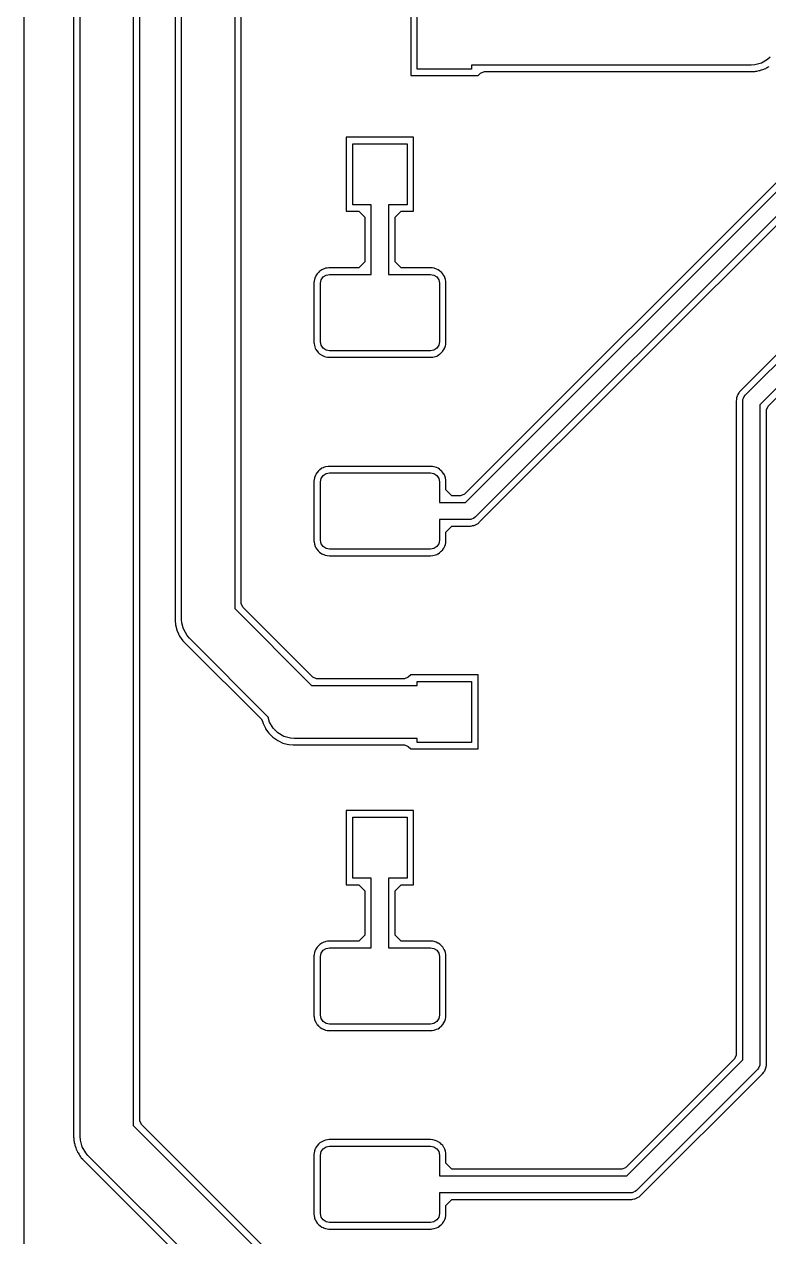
# Model space of a CAD drawing. Header units: inches. Extents: x 5.04 to 6.66, y -5.01 to -3.26.
# Drawn here: x 5.035 to 5.467, y -4.628 to -3.924 of the extents above; entities that cross this region are included whole.
import ezdxf

# ---------------------------------------------------------------- set-up
doc = ezdxf.new("R2010")
doc.units = ezdxf.units.IN
doc.header["$MEASUREMENT"] = 0
doc.layers.add('F.Cu', color=13, linetype='CONTINUOUS', true_color=0xc83434)

msp = doc.modelspace()

# ---------------------------------------------------------------- linework, layer by layer
at = {"layer": 'F.Cu', "linetype": 'CONTINUOUS'}
for p, q in [((5.03543, -4.83244), (5.03543, -3.8072)), ((5.06406, -3.8072), (5.06406, -4.56996)), ((5.06787, -4.56969), (5.06787, -3.8086)), ((5.09864, -3.81365), (5.09864, -4.56331)), ((5.10244, -4.46476), (5.10244, -3.86917)), ((5.12283, -3.86917), (5.12283, -4.27028)), ((5.12668, -4.17131), (5.12668, -3.86969)), ((5.15744, -3.88507), (5.15744, -4.17131)), ((5.29129, -4.20174), (5.60322, -3.88981)), ((5.59665, -3.89102), (5.29059, -4.19705)), ((5.61029, -3.89688), (5.2969, -4.21028)), ((5.29945, -4.21311), (5.60913, -3.90346)), ((5.16122, -4.07413), (5.16122, -3.9111)), ((5.25949, -3.9111), (5.25949, -3.95413)), ((5.2633, -3.95034), (5.2633, -3.91491)), ((5.46632, -3.94483), (5.46284, -3.94684)), ((5.46783, -3.9435), (5.46632, -3.94483)), ((5.29479, -3.95034), (5.2633, -3.95034)), ((5.45695, -3.94801), (5.29479, -3.94801)), ((5.29479, -3.94801), (5.29479, -3.95034)), ((5.29858, -3.95413), (5.3, -3.95272)), ((5.3, -3.95272), (5.30217, -3.95181)), ((5.30217, -3.95181), (5.45709, -3.95181)), ((5.45896, -3.94788), (5.45695, -3.94801)), ((5.45709, -3.95181), (5.4578, -3.95177)), ((5.4578, -3.95177), (5.45787, -3.95177)), ((5.45787, -3.95177), (5.45898, -3.95173)), ((5.46202, -3.94706), (5.45896, -3.94788)), ((5.45898, -3.95173), (5.45961, -3.95161)), ((5.45961, -3.95161), (5.45996, -3.95157)), ((5.45996, -3.95157), (5.46024, -3.95154)), ((5.46024, -3.95154), (5.4615, -3.95122)), ((5.4615, -3.95122), (5.46173, -3.95118)), ((5.46173, -3.95118), (5.46209, -3.9511)), ((5.46284, -3.94684), (5.46202, -3.94706)), ((5.46209, -3.9511), (5.46228, -3.95102)), ((5.46228, -3.95102), (5.46283, -3.95087)), ((5.46283, -3.95087), (5.46358, -3.95067)), ((5.46358, -3.95067), (5.46421, -3.95035)), ((5.46421, -3.95035), (5.46457, -3.9502)), ((5.46457, -3.9502), (5.46531, -3.94992)), ((5.46531, -3.94992), (5.46575, -3.94965)), ((5.46575, -3.94965), (5.46614, -3.94945)), ((5.46614, -3.94945), (5.46634, -3.94937)), ((5.46634, -3.94937), (5.46681, -3.94909)), ((5.46681, -3.94909), (5.46728, -3.94878)), ((5.25949, -3.95413), (5.29858, -3.95413)), ((5.26118, -3.98984), (5.22209, -3.98984)), ((5.22209, -3.98984), (5.22209, -4.03287)), ((5.22589, -4.02908), (5.22589, -3.99365)), ((5.22589, -3.99365), (5.25739, -3.99365)), ((5.25739, -3.99365), (5.25739, -4.02908)), ((5.26118, -4.03287), (5.26118, -3.98984)), ((5.59665, -3.99102), (5.45031, -4.13732)), ((5.45342, -4.13961), (5.60322, -3.98981)), ((5.61029, -3.99688), (5.46195, -4.14522)), ((5.46665, -4.14591), (5.60909, -4.00346)), ((5.23664, -4.02908), (5.22589, -4.02908)), ((5.23664, -4.06944), (5.23664, -4.02908)), ((5.25739, -4.02908), (5.24664, -4.02908)), ((5.24664, -4.02908), (5.24664, -4.06944)), ((5.22209, -4.03287), (5.22937, -4.03287)), ((5.22937, -4.03287), (5.23283, -4.03634)), ((5.23283, -4.03634), (5.23283, -4.06217)), ((5.25043, -4.03634), (5.2539, -4.03287)), ((5.25043, -4.06217), (5.25043, -4.03634)), ((5.2539, -4.03287), (5.26118, -4.03287)), ((5.21016, -4.06591), (5.20886, -4.06642)), ((5.21106, -4.06575), (5.21016, -4.06591)), ((5.21201, -4.06563), (5.21106, -4.06575)), ((5.22937, -4.06563), (5.21201, -4.06563)), ((5.23283, -4.06217), (5.22937, -4.06563)), ((5.2539, -4.06563), (5.25043, -4.06217)), ((5.2713, -4.06563), (5.2539, -4.06563)), ((5.27201, -4.06571), (5.2713, -4.06563)), ((5.27311, -4.06594), (5.27201, -4.06571)), ((5.27445, -4.06638), (5.27311, -4.06594)), ((5.20366, -4.0724), (5.2035, -4.07335)), ((5.20417, -4.0711), (5.20366, -4.0724)), ((5.20421, -4.07098), (5.20417, -4.0711)), ((5.20449, -4.07024), (5.20421, -4.07098)), ((5.2052, -4.06921), (5.20449, -4.07024)), ((5.20594, -4.06835), (5.2052, -4.06921)), ((5.20669, -4.06768), (5.20594, -4.06835)), ((5.20677, -4.0676), (5.20669, -4.06768)), ((5.20791, -4.06677), (5.20677, -4.0676)), ((5.20719, -4.07461), (5.20759, -4.07263)), ((5.20759, -4.07263), (5.20871, -4.07095)), ((5.20866, -4.06646), (5.20791, -4.06677)), ((5.20874, -4.06646), (5.20866, -4.06646)), ((5.20871, -4.07095), (5.21038, -4.06983)), ((5.20886, -4.06642), (5.20874, -4.06646)), ((5.21038, -4.06983), (5.21236, -4.06944)), ((5.21236, -4.06944), (5.23664, -4.06944)), ((5.24664, -4.06944), (5.27092, -4.06944)), ((5.27092, -4.06944), (5.2729, -4.06983)), ((5.2729, -4.06983), (5.27458, -4.07095)), ((5.27531, -4.06673), (5.27445, -4.06638)), ((5.27458, -4.07095), (5.2757, -4.07263)), ((5.27614, -4.06736), (5.27531, -4.06673)), ((5.2757, -4.07263), (5.27609, -4.07461)), ((5.27626, -4.06748), (5.27614, -4.06736)), ((5.2772, -4.06819), (5.27626, -4.06748)), ((5.27724, -4.06823), (5.2772, -4.06819)), ((5.27795, -4.06898), (5.27724, -4.06823)), ((5.27874, -4.07024), (5.27795, -4.06898)), ((5.27878, -4.07024), (5.27874, -4.07024)), ((5.27925, -4.07126), (5.27878, -4.07024)), ((5.27957, -4.07236), (5.27925, -4.07126)), ((5.27961, -4.07248), (5.27957, -4.07236)), ((5.27984, -4.0735), (5.27961, -4.07248)), ((5.16122, -4.18929), (5.16122, -4.07413)), ((5.20346, -4.07362), (5.20339, -4.07413)), ((5.20339, -4.07413), (5.20339, -4.10898)), ((5.2035, -4.07335), (5.20346, -4.07362)), ((5.20719, -4.10856), (5.20719, -4.07461)), ((5.27609, -4.07461), (5.27609, -4.10856)), ((5.27988, -4.07449), (5.27984, -4.0735)), ((5.27988, -4.10882), (5.27988, -4.07449)), ((5.20339, -4.10898), (5.20343, -4.10953)), ((5.20343, -4.10953), (5.2037, -4.11075)), ((5.2037, -4.11075), (5.20417, -4.11224)), ((5.20417, -4.11224), (5.20449, -4.11295)), ((5.20449, -4.11295), (5.20512, -4.11378)), ((5.20512, -4.11378), (5.20524, -4.1139)), ((5.20524, -4.1139), (5.20587, -4.11476)), ((5.20587, -4.11476), (5.20669, -4.11555)), ((5.20759, -4.11054), (5.20719, -4.10856)), ((5.20871, -4.11221), (5.20759, -4.11054)), ((5.21038, -4.11333), (5.20871, -4.11221)), ((5.21236, -4.11373), (5.21038, -4.11333)), ((5.27092, -4.11373), (5.21236, -4.11373)), ((5.2729, -4.11333), (5.27092, -4.11373)), ((5.27458, -4.11221), (5.2729, -4.11333)), ((5.2757, -4.11054), (5.27458, -4.11221)), ((5.27609, -4.10856), (5.2757, -4.11054)), ((5.27642, -4.11567), (5.2772, -4.11492)), ((5.2772, -4.11492), (5.27803, -4.11406)), ((5.27803, -4.11406), (5.27819, -4.11386)), ((5.27819, -4.11386), (5.2787, -4.11299)), ((5.2787, -4.11299), (5.27925, -4.11197)), ((5.27925, -4.11197), (5.27957, -4.11098)), ((5.27957, -4.11098), (5.2798, -4.11004)), ((5.2798, -4.11004), (5.27984, -4.10992)), ((5.27984, -4.10992), (5.27988, -4.10882)), ((5.20669, -4.11555), (5.20799, -4.11638)), ((5.20799, -4.11638), (5.20902, -4.11689)), ((5.20902, -4.11689), (5.21012, -4.1172)), ((5.21012, -4.1172), (5.21024, -4.11724)), ((5.21024, -4.11724), (5.21126, -4.11748)), ((5.21126, -4.11748), (5.21224, -4.11752)), ((5.21224, -4.11752), (5.27102, -4.11752)), ((5.27102, -4.11752), (5.27213, -4.11748)), ((5.27213, -4.11748), (5.27232, -4.11744)), ((5.27232, -4.11744), (5.27311, -4.11724)), ((5.27311, -4.11724), (5.27453, -4.11685)), ((5.27453, -4.11685), (5.27512, -4.1165)), ((5.27512, -4.1165), (5.27528, -4.11642)), ((5.27528, -4.11642), (5.27535, -4.11634)), ((5.27535, -4.11634), (5.27626, -4.11579)), ((5.27626, -4.11579), (5.27642, -4.11567)), ((5.44819, -4.14272), (5.44815, -4.14287)), ((5.44815, -4.14287), (5.44815, -4.52236)), ((5.44827, -4.14201), (5.44819, -4.14272)), ((5.44831, -4.14161), (5.44827, -4.14181)), ((5.44827, -4.14181), (5.44827, -4.14201)), ((5.44839, -4.1413), (5.44831, -4.14161)), ((5.44843, -4.1411), (5.44839, -4.1413)), ((5.4487, -4.14004), (5.44843, -4.1411)), ((5.44886, -4.13972), (5.4487, -4.14)), ((5.4487, -4.14), (5.4487, -4.14004)), ((5.44906, -4.13921), (5.44886, -4.13972)), ((5.44972, -4.13823), (5.44906, -4.13921)), ((5.44984, -4.13803), (5.44972, -4.13823)), ((5.45012, -4.1376), (5.44984, -4.13803)), ((5.45031, -4.13732), (5.45012, -4.1376)), ((5.45195, -4.14315), (5.45205, -4.14217)), ((5.45195, -4.5252), (5.45195, -4.14315)), ((5.45205, -4.14217), (5.45212, -4.14201)), ((5.45212, -4.14201), (5.45241, -4.1413)), ((5.45241, -4.1413), (5.4528, -4.14037)), ((5.4528, -4.14037), (5.45342, -4.13961)), ((5.4528, -4.14037), (5.4528, -4.14037)), ((5.46195, -4.14522), (5.46195, -4.52727)), ((5.46575, -4.14807), (5.46665, -4.14591)), ((5.46575, -4.52756), (5.46575, -4.14807)), ((5.12668, -4.26969), (5.12668, -4.17131)), ((5.15744, -4.17131), (5.15744, -4.26331)), ((5.20449, -4.18539), (5.20421, -4.18614)), ((5.2052, -4.18437), (5.20449, -4.18539)), ((5.20594, -4.1835), (5.2052, -4.18437)), ((5.20669, -4.18283), (5.20594, -4.1835)), ((5.20677, -4.18276), (5.20669, -4.18283)), ((5.20791, -4.18193), (5.20677, -4.18276)), ((5.20866, -4.18161), (5.20791, -4.18193)), ((5.20874, -4.18161), (5.20866, -4.18161)), ((5.20871, -4.18611), (5.21038, -4.18499)), ((5.20886, -4.18157), (5.20874, -4.18161)), ((5.21, -4.18114), (5.20886, -4.18157)), ((5.21154, -4.18087), (5.21, -4.18114)), ((5.21038, -4.18499), (5.21236, -4.18459)), ((5.21228, -4.18083), (5.21154, -4.18087)), ((5.27102, -4.18083), (5.21228, -4.18083)), ((5.21236, -4.18459), (5.27092, -4.18459)), ((5.27092, -4.18459), (5.2729, -4.18499)), ((5.27197, -4.18087), (5.27102, -4.18083)), ((5.27205, -4.18087), (5.27197, -4.18087)), ((5.27311, -4.18106), (5.27205, -4.18087)), ((5.2729, -4.18499), (5.27458, -4.18611)), ((5.27311, -4.1811), (5.27311, -4.18106)), ((5.27445, -4.18154), (5.27311, -4.1811)), ((5.27531, -4.18189), (5.27445, -4.18154)), ((5.27614, -4.18252), (5.27531, -4.18189)), ((5.27626, -4.18264), (5.27614, -4.18252)), ((5.2772, -4.18335), (5.27626, -4.18264)), ((5.27724, -4.18339), (5.2772, -4.18335)), ((5.27795, -4.18413), (5.27724, -4.18339)), ((5.27874, -4.18539), (5.27795, -4.18413)), ((5.27878, -4.18539), (5.27874, -4.18539)), ((5.27925, -4.18642), (5.27878, -4.18539)), ((5.16122, -4.26043), (5.16122, -4.18929)), ((5.20346, -4.18878), (5.20339, -4.18929)), ((5.20339, -4.18929), (5.20339, -4.22413)), ((5.2035, -4.1885), (5.20346, -4.18878)), ((5.20366, -4.18756), (5.2035, -4.1885)), ((5.20417, -4.18626), (5.20366, -4.18756)), ((5.20421, -4.18614), (5.20417, -4.18626)), ((5.20719, -4.18976), (5.20759, -4.18779)), ((5.20719, -4.22372), (5.20719, -4.18976)), ((5.20759, -4.18779), (5.20871, -4.18611)), ((5.27458, -4.18611), (5.2757, -4.18779)), ((5.2757, -4.18779), (5.27609, -4.18976)), ((5.27609, -4.18976), (5.27609, -4.20174)), ((5.27957, -4.18752), (5.27925, -4.18642)), ((5.27961, -4.18764), (5.27957, -4.18752)), ((5.27984, -4.18866), (5.27961, -4.18764)), ((5.27988, -4.18965), (5.27984, -4.18866)), ((5.27988, -4.19449), (5.27988, -4.18965)), ((5.28335, -4.19795), (5.27988, -4.19449)), ((5.28843, -4.19795), (5.28335, -4.19795)), ((5.29059, -4.19705), (5.28843, -4.19795)), ((5.27609, -4.20174), (5.29129, -4.20174)), ((5.29336, -4.21174), (5.27609, -4.21174)), ((5.27609, -4.21174), (5.27609, -4.22372)), ((5.29433, -4.21164), (5.29336, -4.21174)), ((5.29434, -4.21164), (5.29433, -4.21164)), ((5.29614, -4.2109), (5.29434, -4.21164)), ((5.2969, -4.21028), (5.29614, -4.2109)), ((5.29854, -4.2139), (5.29909, -4.21335)), ((5.29909, -4.21335), (5.29945, -4.21311)), ((5.27988, -4.21902), (5.28335, -4.21555)), ((5.27988, -4.22398), (5.27988, -4.21902)), ((5.28335, -4.21555), (5.29421, -4.21555)), ((5.29421, -4.21555), (5.29496, -4.21531)), ((5.29496, -4.21531), (5.29539, -4.21524)), ((5.29539, -4.21524), (5.29602, -4.21516)), ((5.29602, -4.21516), (5.29614, -4.21512)), ((5.29614, -4.21512), (5.29622, -4.21508)), ((5.29622, -4.21508), (5.29661, -4.21492)), ((5.29661, -4.21492), (5.29697, -4.2148)), ((5.29697, -4.2148), (5.29748, -4.21449)), ((5.29748, -4.21449), (5.29776, -4.21433)), ((5.29776, -4.21433), (5.29827, -4.21409)), ((5.29827, -4.21409), (5.29854, -4.2139)), ((5.20339, -4.22413), (5.20343, -4.22469)), ((5.20343, -4.22469), (5.2037, -4.22591)), ((5.2037, -4.22591), (5.20417, -4.2274)), ((5.20417, -4.2274), (5.20449, -4.22811)), ((5.20759, -4.22569), (5.20719, -4.22372)), ((5.20871, -4.22737), (5.20759, -4.22569)), ((5.21038, -4.22849), (5.20871, -4.22737)), ((5.27458, -4.22737), (5.2729, -4.22849)), ((5.2757, -4.22569), (5.27458, -4.22737)), ((5.27609, -4.22372), (5.2757, -4.22569)), ((5.27862, -4.22831), (5.27925, -4.22713)), ((5.27925, -4.22713), (5.27957, -4.22614)), ((5.27957, -4.22614), (5.2798, -4.2252)), ((5.2798, -4.2252), (5.27984, -4.225)), ((5.27984, -4.225), (5.27988, -4.22398)), ((5.20449, -4.22811), (5.20512, -4.22894)), ((5.20512, -4.22894), (5.20524, -4.22906)), ((5.20524, -4.22906), (5.20587, -4.22992)), ((5.20587, -4.22992), (5.20669, -4.23071)), ((5.20669, -4.23071), (5.20799, -4.23154)), ((5.20799, -4.23154), (5.20902, -4.23205)), ((5.20902, -4.23205), (5.20996, -4.23232)), ((5.20996, -4.23232), (5.2111, -4.2326)), ((5.21236, -4.22889), (5.21038, -4.22849)), ((5.2111, -4.2326), (5.2124, -4.23272)), ((5.27092, -4.22889), (5.21236, -4.22889)), ((5.2124, -4.23272), (5.27087, -4.23272)), ((5.27087, -4.23272), (5.27232, -4.2326)), ((5.2729, -4.22849), (5.27092, -4.22889)), ((5.27232, -4.2326), (5.27236, -4.2326)), ((5.27236, -4.2326), (5.27453, -4.23201)), ((5.27453, -4.23201), (5.27512, -4.23165)), ((5.27512, -4.23165), (5.27528, -4.23157)), ((5.27528, -4.23157), (5.27535, -4.2315)), ((5.27535, -4.2315), (5.27626, -4.23094)), ((5.27626, -4.23094), (5.27642, -4.23083)), ((5.27642, -4.23083), (5.2772, -4.23008)), ((5.2772, -4.23008), (5.27803, -4.22921)), ((5.27803, -4.22921), (5.27819, -4.22902)), ((5.27819, -4.22902), (5.27862, -4.22831)), ((5.16213, -4.2626), (5.16122, -4.26043)), ((5.20276, -4.30319), (5.16213, -4.2626)), ((5.12681, -4.27169), (5.12668, -4.26969)), ((5.15744, -4.26331), (5.20202, -4.30789)), ((5.12283, -4.27028), (5.12311, -4.2728)), ((5.12311, -4.2728), (5.12409, -4.2765)), ((5.12409, -4.2765), (5.12476, -4.27783)), ((5.12758, -4.27457), (5.12681, -4.27169)), ((5.12785, -4.27557), (5.12758, -4.27457)), ((5.12986, -4.27905), (5.12785, -4.27557)), ((5.12476, -4.27783), (5.12488, -4.27811)), ((5.12488, -4.27811), (5.12496, -4.27831)), ((5.12496, -4.27831), (5.12528, -4.27902)), ((5.12528, -4.27902), (5.12551, -4.27941)), ((5.12551, -4.27941), (5.1274, -4.28213)), ((5.1274, -4.28213), (5.12976, -4.28445)), ((5.13118, -4.28056), (5.12986, -4.27905)), ((5.17687, -4.32625), (5.13118, -4.28056)), ((5.12976, -4.28445), (5.1298, -4.28449)), ((5.1298, -4.28449), (5.17276, -4.3274)), ((5.20492, -4.30409), (5.20276, -4.30319)), ((5.25591, -4.30409), (5.20492, -4.30409)), ((5.25807, -4.30319), (5.25591, -4.30409)), ((5.25949, -4.30177), (5.25807, -4.30319)), ((5.29858, -4.30177), (5.25949, -4.30177)), ((5.29858, -4.3448), (5.29858, -4.30177)), ((5.20202, -4.30789), (5.2633, -4.30789)), ((5.2633, -4.30789), (5.2633, -4.30556)), ((5.2633, -4.30556), (5.29479, -4.30556)), ((5.29479, -4.30556), (5.29479, -4.34099)), ((5.17765, -4.32916), (5.17687, -4.32625)), ((5.17276, -4.3274), (5.17354, -4.32874)), ((5.17354, -4.32874), (5.1739, -4.33008)), ((5.1739, -4.33008), (5.1752, -4.33276)), ((5.1752, -4.33276), (5.17535, -4.33303)), ((5.17535, -4.33303), (5.17724, -4.33571)), ((5.17966, -4.33264), (5.17765, -4.32916)), ((5.1825, -4.33547), (5.17966, -4.33264)), ((5.17724, -4.33571), (5.17949, -4.33795)), ((5.17949, -4.33795), (5.18236, -4.33992)), ((5.18236, -4.33992), (5.18244, -4.33996)), ((5.18244, -4.33996), (5.18535, -4.34134)), ((5.18598, -4.33748), (5.1825, -4.33547)), ((5.18985, -4.33852), (5.18598, -4.33748)), ((5.19186, -4.33865), (5.18985, -4.33852)), ((5.2633, -4.33865), (5.19186, -4.33865)), ((5.2633, -4.34099), (5.2633, -4.33865)), ((5.18535, -4.34134), (5.18614, -4.34154)), ((5.18614, -4.34154), (5.18886, -4.34228)), ((5.18886, -4.34228), (5.19138, -4.34248)), ((5.19138, -4.34248), (5.25591, -4.34248)), ((5.25591, -4.34248), (5.25807, -4.34339)), ((5.25807, -4.34339), (5.25949, -4.3448)), ((5.25949, -4.3448), (5.29858, -4.3448)), ((5.29479, -4.34099), (5.2633, -4.34099)), ((5.26118, -4.38051), (5.22209, -4.38051)), ((5.22209, -4.38051), (5.22209, -4.42354)), ((5.26118, -4.42354), (5.26118, -4.38051)), ((5.22589, -4.41973), (5.22589, -4.3843)), ((5.22589, -4.3843), (5.25739, -4.3843)), ((5.25739, -4.3843), (5.25739, -4.41973)), ((5.22209, -4.42354), (5.22937, -4.42354)), ((5.23664, -4.41973), (5.22589, -4.41973)), ((5.22937, -4.42354), (5.23283, -4.42701)), ((5.23664, -4.46008), (5.23664, -4.41973)), ((5.25739, -4.41973), (5.24664, -4.41973)), ((5.24664, -4.41973), (5.24664, -4.46008)), ((5.25043, -4.42701), (5.2539, -4.42354)), ((5.2539, -4.42354), (5.26118, -4.42354)), ((5.23283, -4.42701), (5.23283, -4.45283)), ((5.25043, -4.45283), (5.25043, -4.42701)), ((5.23283, -4.45283), (5.22937, -4.4563)), ((5.2539, -4.4563), (5.25043, -4.45283)), ((5.2052, -4.4598), (5.20453, -4.46087)), ((5.20598, -4.45898), (5.2052, -4.4598)), ((5.20685, -4.45815), (5.20598, -4.45898)), ((5.20787, -4.45748), (5.20685, -4.45815)), ((5.20902, -4.45693), (5.20787, -4.45748)), ((5.21012, -4.45661), (5.20902, -4.45693)), ((5.2102, -4.45657), (5.21012, -4.45661)), ((5.21126, -4.45634), (5.2102, -4.45657)), ((5.21224, -4.4563), (5.21126, -4.45634)), ((5.22937, -4.4563), (5.21224, -4.4563)), ((5.27102, -4.4563), (5.2539, -4.4563)), ((5.27213, -4.45634), (5.27102, -4.4563)), ((5.2724, -4.45638), (5.27213, -4.45634)), ((5.27315, -4.45657), (5.2724, -4.45638)), ((5.27433, -4.45693), (5.27315, -4.45657)), ((5.2752, -4.4574), (5.27433, -4.45693)), ((5.27535, -4.45748), (5.2752, -4.4574)), ((5.27642, -4.45811), (5.27535, -4.45748)), ((5.2772, -4.45886), (5.27642, -4.45811)), ((5.27803, -4.45969), (5.2772, -4.45886)), ((5.2787, -4.46087), (5.27803, -4.45969)), ((5.10244, -4.56051), (5.10244, -4.46476)), ((5.20346, -4.46425), (5.20339, -4.46476)), ((5.20339, -4.46476), (5.20339, -4.49969)), ((5.2035, -4.46398), (5.20346, -4.46425)), ((5.20366, -4.46295), (5.2035, -4.46398)), ((5.2037, -4.46295), (5.20366, -4.46295)), ((5.20417, -4.46165), (5.2037, -4.46287)), ((5.2037, -4.46287), (5.2037, -4.46295)), ((5.20421, -4.46154), (5.20417, -4.46165)), ((5.20453, -4.46087), (5.20421, -4.46154)), ((5.20719, -4.46525), (5.20759, -4.46327)), ((5.20719, -4.4992), (5.20719, -4.46525)), ((5.20759, -4.46327), (5.20871, -4.4616)), ((5.20871, -4.4616), (5.21038, -4.46048)), ((5.21038, -4.46048), (5.21236, -4.46008)), ((5.21236, -4.46008), (5.23664, -4.46008)), ((5.24664, -4.46008), (5.27092, -4.46008)), ((5.27092, -4.46008), (5.2729, -4.46048)), ((5.2729, -4.46048), (5.27458, -4.4616)), ((5.27458, -4.4616), (5.2757, -4.46327)), ((5.2757, -4.46327), (5.27609, -4.46525)), ((5.27609, -4.46525), (5.27609, -4.4992)), ((5.27874, -4.46091), (5.2787, -4.46087)), ((5.27886, -4.4611), (5.27874, -4.46091)), ((5.27921, -4.46181), (5.27886, -4.4611)), ((5.27957, -4.46295), (5.27921, -4.46181)), ((5.27984, -4.46413), (5.27957, -4.46295)), ((5.27988, -4.46512), (5.27984, -4.46413)), ((5.27988, -4.49949), (5.27988, -4.46512)), ((5.20339, -4.49969), (5.20343, -4.50016)), ((5.20343, -4.50016), (5.20346, -4.5002)), ((5.20346, -4.5002), (5.2035, -4.50051)), ((5.2035, -4.50051), (5.20366, -4.5015)), ((5.20366, -4.5015), (5.2037, -4.5015)), ((5.2037, -4.5015), (5.20378, -4.50181)), ((5.20378, -4.50181), (5.20417, -4.5028)), ((5.20759, -4.50118), (5.20719, -4.4992)), ((5.20871, -4.50286), (5.20759, -4.50118)), ((5.2757, -4.50118), (5.27458, -4.50286)), ((5.27609, -4.4992), (5.2757, -4.50118)), ((5.27917, -4.50272), (5.27957, -4.50157)), ((5.27957, -4.50157), (5.27984, -4.50039)), ((5.27984, -4.50039), (5.27988, -4.49949)), ((5.20417, -4.5028), (5.20421, -4.50291)), ((5.20421, -4.50291), (5.20449, -4.50346)), ((5.20449, -4.50346), (5.20465, -4.50374)), ((5.20465, -4.50374), (5.20531, -4.50476)), ((5.20531, -4.50476), (5.20539, -4.50488)), ((5.20539, -4.50488), (5.20587, -4.50539)), ((5.20587, -4.50539), (5.20594, -4.50547)), ((5.20594, -4.50547), (5.20693, -4.50634)), ((5.20693, -4.50634), (5.20791, -4.50705)), ((5.20791, -4.50705), (5.20866, -4.50736)), ((5.20866, -4.50736), (5.20874, -4.50736)), ((5.21038, -4.50398), (5.20871, -4.50286)), ((5.20874, -4.50736), (5.20886, -4.5074)), ((5.20886, -4.5074), (5.21016, -4.50791)), ((5.21016, -4.50791), (5.21106, -4.50807)), ((5.21236, -4.50437), (5.21038, -4.50398)), ((5.21106, -4.50807), (5.21201, -4.50819)), ((5.21201, -4.50819), (5.2713, -4.50819)), ((5.27092, -4.50437), (5.21236, -4.50437)), ((5.2729, -4.50398), (5.27092, -4.50437)), ((5.2713, -4.50819), (5.27201, -4.50811)), ((5.27201, -4.50811), (5.27311, -4.50787)), ((5.27458, -4.50286), (5.2729, -4.50398)), ((5.27311, -4.50787), (5.27445, -4.50744)), ((5.27445, -4.50744), (5.27531, -4.50709)), ((5.27531, -4.50709), (5.2761, -4.5065)), ((5.2761, -4.5065), (5.27626, -4.50634)), ((5.27626, -4.50634), (5.2772, -4.50563)), ((5.2772, -4.50563), (5.27732, -4.50555)), ((5.27732, -4.50555), (5.27799, -4.5048)), ((5.27799, -4.5048), (5.27815, -4.50461)), ((5.27815, -4.50461), (5.27866, -4.50378)), ((5.27866, -4.50378), (5.27917, -4.50272)), ((5.44815, -4.52236), (5.44724, -4.52453)), ((5.44724, -4.52453), (5.38402, -4.58772)), ((5.38476, -4.59239), (5.45195, -4.5252)), ((5.46111, -4.53005), (5.46049, -4.5308)), ((5.46186, -4.52824), (5.46111, -4.53005)), ((5.46111, -4.53005), (5.46111, -4.53005)), ((5.46195, -4.52727), (5.46186, -4.52824)), ((5.46524, -4.53043), (5.46535, -4.52976)), ((5.46535, -4.52976), (5.46547, -4.52929)), ((5.46547, -4.52929), (5.46563, -4.52878)), ((5.46563, -4.52878), (5.46567, -4.52866)), ((5.46567, -4.52831), (5.46571, -4.5278)), ((5.46567, -4.52866), (5.46567, -4.52831)), ((5.46571, -4.5278), (5.46575, -4.52756)), ((5.46049, -4.5308), (5.39037, -4.60092)), ((5.39291, -4.60374), (5.46339, -4.53335)), ((5.46339, -4.53335), (5.4639, -4.53272)), ((5.4639, -4.53272), (5.46398, -4.53268)), ((5.46398, -4.53268), (5.46425, -4.53217)), ((5.46425, -4.53217), (5.46472, -4.53146)), ((5.46472, -4.53146), (5.46524, -4.53043)), ((5.09864, -4.56331), (5.21089, -4.67556)), ((5.10335, -4.56268), (5.10244, -4.56051)), ((5.1206, -4.57992), (5.10335, -4.56268)), ((5.06406, -4.56996), (5.06413, -4.57067)), ((5.06413, -4.57067), (5.06417, -4.57106)), ((5.06417, -4.57106), (5.06417, -4.57165)), ((5.06417, -4.57165), (5.06425, -4.57193)), ((5.06425, -4.57193), (5.06433, -4.57248)), ((5.06433, -4.57248), (5.06437, -4.57307)), ((5.06801, -4.57169), (5.06787, -4.56969)), ((5.06844, -4.57331), (5.06801, -4.57169)), ((5.20902, -4.57209), (5.20787, -4.57264)), ((5.21012, -4.57177), (5.20902, -4.57209)), ((5.2102, -4.57173), (5.21012, -4.57177)), ((5.21126, -4.5715), (5.2102, -4.57173)), ((5.21224, -4.57146), (5.21126, -4.5715)), ((5.27102, -4.57146), (5.21224, -4.57146)), ((5.27213, -4.5715), (5.27102, -4.57146)), ((5.2724, -4.57154), (5.27213, -4.5715)), ((5.27315, -4.57173), (5.2724, -4.57154)), ((5.27433, -4.57209), (5.27315, -4.57173)), ((5.2752, -4.57256), (5.27433, -4.57209)), ((5.06437, -4.57307), (5.06469, -4.57417)), ((5.06469, -4.57417), (5.06472, -4.57449)), ((5.06472, -4.57449), (5.0648, -4.57484)), ((5.0648, -4.57484), (5.06488, -4.575)), ((5.06488, -4.575), (5.06504, -4.57555)), ((5.06504, -4.57555), (5.06524, -4.5763)), ((5.06524, -4.5763), (5.06555, -4.57693)), ((5.06555, -4.57693), (5.06571, -4.57728)), ((5.06571, -4.57728), (5.06602, -4.57811)), ((5.06602, -4.57811), (5.0663, -4.57854)), ((5.0663, -4.57854), (5.06638, -4.57874)), ((5.06638, -4.57874), (5.0665, -4.57898)), ((5.0665, -4.57898), (5.06661, -4.57917)), ((5.06661, -4.57917), (5.06717, -4.58004)), ((5.06904, -4.57557), (5.06844, -4.57331)), ((5.07105, -4.57905), (5.06904, -4.57557)), ((5.07238, -4.58056), (5.07105, -4.57905)), ((5.20346, -4.57941), (5.20339, -4.57992)), ((5.2035, -4.57913), (5.20346, -4.57941)), ((5.20366, -4.57815), (5.2035, -4.57913)), ((5.2037, -4.57811), (5.20366, -4.57811)), ((5.20366, -4.57811), (5.20366, -4.57815)), ((5.20374, -4.57791), (5.2037, -4.57811)), ((5.20417, -4.57681), (5.20374, -4.57791)), ((5.20421, -4.57669), (5.20417, -4.57681)), ((5.20453, -4.57602), (5.20421, -4.57669)), ((5.2052, -4.57496), (5.20453, -4.57602)), ((5.20598, -4.57413), (5.2052, -4.57496)), ((5.20685, -4.57331), (5.20598, -4.57413)), ((5.20787, -4.57264), (5.20685, -4.57331)), ((5.20719, -4.58041), (5.20759, -4.57843)), ((5.20759, -4.57843), (5.20871, -4.57675)), ((5.20871, -4.57675), (5.21038, -4.57563)), ((5.21038, -4.57563), (5.21236, -4.57524)), ((5.21236, -4.57524), (5.27092, -4.57524)), ((5.27092, -4.57524), (5.2729, -4.57563)), ((5.2729, -4.57563), (5.27458, -4.57675)), ((5.27458, -4.57675), (5.2757, -4.57843)), ((5.27535, -4.57264), (5.2752, -4.57256)), ((5.27646, -4.57331), (5.27535, -4.57264)), ((5.2757, -4.57843), (5.27609, -4.58041)), ((5.2772, -4.57402), (5.27646, -4.57331)), ((5.27807, -4.57488), (5.2772, -4.57402)), ((5.2787, -4.57602), (5.27807, -4.57488)), ((5.27874, -4.57606), (5.2787, -4.57602)), ((5.27886, -4.57626), (5.27874, -4.57606)), ((5.27917, -4.57689), (5.27886, -4.57626)), ((5.27961, -4.57815), (5.27917, -4.57689)), ((5.27984, -4.57929), (5.27961, -4.57815)), ((5.27988, -4.58028), (5.27984, -4.57929)), ((5.06717, -4.58004), (5.0672, -4.58012)), ((5.0672, -4.58012), (5.06764, -4.58083)), ((5.06764, -4.58083), (5.06803, -4.58134)), ((5.06803, -4.58134), (5.06819, -4.58157)), ((5.06819, -4.58157), (5.0685, -4.58201)), ((5.0685, -4.58201), (5.06917, -4.58264)), ((5.06917, -4.58264), (5.06929, -4.5828)), ((5.06929, -4.5828), (5.06972, -4.58331)), ((5.06972, -4.58331), (5.19118, -4.70469)), ((5.19364, -4.70182), (5.07238, -4.58056)), ((5.21157, -4.67087), (5.1206, -4.57992)), ((5.20339, -4.57992), (5.20339, -4.61484)), ((5.20719, -4.61436), (5.20719, -4.58041)), ((5.27609, -4.58041), (5.27609, -4.59239)), ((5.27988, -4.58516), (5.27988, -4.58028)), ((5.28335, -4.58862), (5.27988, -4.58516)), ((5.27609, -4.59239), (5.38476, -4.59239)), ((5.38185, -4.58862), (5.28335, -4.58862)), ((5.38402, -4.58772), (5.38185, -4.58862)), ((5.38683, -4.60239), (5.27609, -4.60239)), ((5.27609, -4.60239), (5.27609, -4.61436)), ((5.27988, -4.60969), (5.28335, -4.60622)), ((5.28335, -4.60622), (5.38693, -4.60622)), ((5.38781, -4.60229), (5.38683, -4.60239)), ((5.38693, -4.60622), (5.38736, -4.60618)), ((5.38736, -4.60618), (5.38756, -4.60618)), ((5.38756, -4.60618), (5.38764, -4.60614)), ((5.38764, -4.60614), (5.38823, -4.60602)), ((5.38856, -4.60198), (5.38781, -4.60229)), ((5.38781, -4.60229), (5.38781, -4.60229)), ((5.38823, -4.60602), (5.38933, -4.60587)), ((5.38961, -4.60154), (5.38856, -4.60198)), ((5.38933, -4.60587), (5.38941, -4.60583)), ((5.38941, -4.60583), (5.39008, -4.60551)), ((5.39037, -4.60092), (5.38961, -4.60154)), ((5.38961, -4.60154), (5.38961, -4.60154)), ((5.39008, -4.60551), (5.39043, -4.60543)), ((5.39039, -4.60543), (5.39055, -4.60531)), ((5.39043, -4.60543), (5.39039, -4.60543)), ((5.39055, -4.60531), (5.39102, -4.60508)), ((5.39102, -4.60508), (5.39189, -4.60469)), ((5.39189, -4.60469), (5.39193, -4.60465)), ((5.39193, -4.60465), (5.39228, -4.60433)), ((5.39228, -4.60433), (5.39252, -4.60409)), ((5.39252, -4.60409), (5.39291, -4.60374)), ((5.20759, -4.61634), (5.20719, -4.61436)), ((5.27609, -4.61436), (5.2757, -4.61634)), ((5.27984, -4.61555), (5.27988, -4.61465)), ((5.27988, -4.61465), (5.27988, -4.60969)), ((5.20339, -4.61484), (5.20343, -4.61531)), ((5.20343, -4.61531), (5.20346, -4.61535)), ((5.20346, -4.61535), (5.2035, -4.61567)), ((5.2035, -4.61567), (5.20366, -4.61665)), ((5.20366, -4.61665), (5.2037, -4.61665)), ((5.2037, -4.61665), (5.20378, -4.61697)), ((5.20378, -4.61697), (5.20417, -4.61795)), ((5.20417, -4.61795), (5.20421, -4.61807)), ((5.20421, -4.61807), (5.20449, -4.61862)), ((5.20449, -4.61862), (5.20465, -4.6189)), ((5.20465, -4.6189), (5.20531, -4.61992)), ((5.20531, -4.61992), (5.20539, -4.62004)), ((5.20539, -4.62004), (5.20587, -4.62055)), ((5.20587, -4.62055), (5.20594, -4.62063)), ((5.20594, -4.62063), (5.20693, -4.6215)), ((5.20693, -4.6215), (5.20791, -4.6222)), ((5.20871, -4.61802), (5.20759, -4.61634)), ((5.21038, -4.61914), (5.20871, -4.61802)), ((5.21236, -4.61953), (5.21038, -4.61914)), ((5.27092, -4.61953), (5.21236, -4.61953)), ((5.2729, -4.61914), (5.27092, -4.61953)), ((5.27458, -4.61802), (5.2729, -4.61914)), ((5.2757, -4.61634), (5.27458, -4.61802)), ((5.27531, -4.62224), (5.2761, -4.62165)), ((5.2761, -4.62165), (5.27626, -4.6215)), ((5.27626, -4.6215), (5.2772, -4.62079)), ((5.2772, -4.62079), (5.27732, -4.62071)), ((5.27732, -4.62071), (5.27803, -4.61992)), ((5.27803, -4.61992), (5.27815, -4.61976)), ((5.27815, -4.61976), (5.27866, -4.61894)), ((5.27866, -4.61894), (5.27917, -4.61787)), ((5.27917, -4.61787), (5.27957, -4.61673)), ((5.27957, -4.61673), (5.27984, -4.61555)), ((5.20791, -4.6222), (5.20866, -4.62252)), ((5.20866, -4.62252), (5.20874, -4.62252)), ((5.20874, -4.62252), (5.20886, -4.62256)), ((5.20886, -4.62256), (5.21016, -4.62307)), ((5.21016, -4.62307), (5.21106, -4.62323)), ((5.21106, -4.62323), (5.21201, -4.62335)), ((5.21201, -4.62335), (5.2713, -4.62335)), ((5.2713, -4.62335), (5.27201, -4.62327)), ((5.27201, -4.62327), (5.27311, -4.62303)), ((5.27311, -4.62303), (5.27445, -4.6226)), ((5.27445, -4.6226), (5.27531, -4.62224))]:
    msp.add_line(p, q, dxfattribs=at)

doc.saveas('drawing.dxf')
